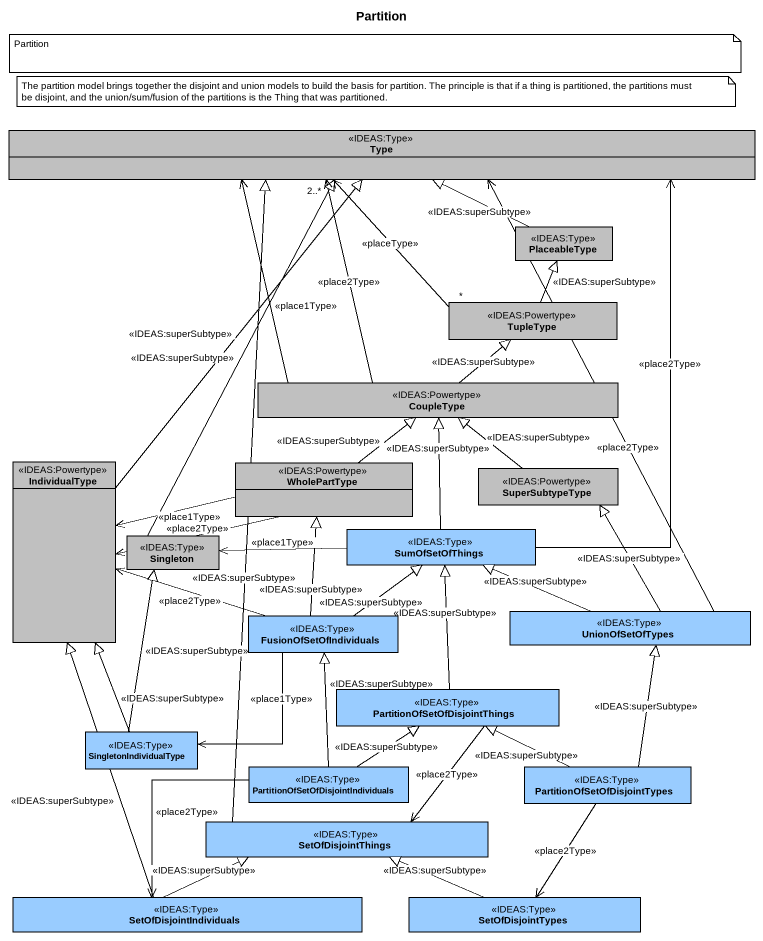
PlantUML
@startuml
title Partition
hide circle
hide empty members
class Type <<IDEAS:Type>> #C0C0C0
class PlaceableType <<IDEAS:Type>> #C0C0C0
class TupleType <<IDEAS:Powertype>> #C0C0C0
class CoupleType <<IDEAS:Powertype>> #C0C0C0
class IndividualType <<IDEAS:Powertype>> #C0C0C0
class WholePartType <<IDEAS:Powertype>> #C0C0C0
class SuperSubtypeType <<IDEAS:Powertype>> #C0C0C0
class SumOfSetOfThings <<IDEAS:Type>> #99CCFF
class Singleton <<IDEAS:Type>> #C0C0C0
class UnionOfSetOfTypes <<IDEAS:Type>> #99CCFF
class FusionOfSetOfIndividuals <<IDEAS:Type>> #99CCFF
class "PartitionOfSetOfDisjointThings" as PartitionOfSetOfDisjointThin <<IDEAS:Type>> #99CCFF
class SingletonIndividualType <<IDEAS:Type>> #99CCFF
class "PartitionOfSetOfDisjointIndividuals" as PartitionOfSetOfDisjointIndi <<IDEAS:Type>> #99CCFF
class "PartitionOfSetOfDisjointTypes" as PartitionOfSetOfDisjointType <<IDEAS:Type>> #99CCFF
class SetOfDisjointThings <<IDEAS:Type>> #99CCFF
class SetOfDisjointIndividuals <<IDEAS:Type>> #99CCFF
class SetOfDisjointTypes <<IDEAS:Type>> #99CCFF
PlaceableType -left-|> Type : <<IDEAS:superSubtype>>
TupleType "*" -up-> "2..*" Type : <<placeType>>
TupleType -up-|> PlaceableType : <<IDEAS:superSubtype>>
CoupleType -up-> Type : <<place1Type>>
CoupleType -up-> Type : <<place2Type>>
CoupleType -up-|> TupleType : <<IDEAS:superSubtype>>
IndividualType -up-|> Type : <<IDEAS:superSubtype>>
WholePartType -up-|> CoupleType : <<IDEAS:superSubtype>>
WholePartType -left-> IndividualType : <<place2Type>>
WholePartType -left-> IndividualType : <<place1Type>>
SuperSubtypeType -up-|> CoupleType : <<IDEAS:superSubtype>>
SumOfSetOfThings -up-> Type : <<place2Type>>
SumOfSetOfThings -up-|> CoupleType : <<IDEAS:superSubtype>>
SumOfSetOfThings -left-> Singleton : <<place1Type>>
Singleton -up-|> Type : <<IDEAS:superSubtype>>
UnionOfSetOfTypes -up-> Type : <<place2Type>>
UnionOfSetOfTypes -up-|> SuperSubtypeType : <<IDEAS:superSubtype>>
UnionOfSetOfTypes -left-|> SumOfSetOfThings : <<IDEAS:superSubtype>>
FusionOfSetOfIndividuals -left-> IndividualType : <<place2Type>>
FusionOfSetOfIndividuals -up-|> WholePartType : <<IDEAS:superSubtype>>
FusionOfSetOfIndividuals -up-|> SumOfSetOfThings : <<IDEAS:superSubtype>>
FusionOfSetOfIndividuals --> SingletonIndividualType : <<place1Type>>
PartitionOfSetOfDisjointThin -up-|> SumOfSetOfThings : <<IDEAS:superSubtype>>
PartitionOfSetOfDisjointThin --> SetOfDisjointThings : <<place2Type>>
SingletonIndividualType -up-|> IndividualType : <<IDEAS:superSubtype>>
SingletonIndividualType -up-|> Singleton : <<IDEAS:superSubtype>>
PartitionOfSetOfDisjointIndi -up-|> FusionOfSetOfIndividuals : <<IDEAS:superSubtype>>
PartitionOfSetOfDisjointIndi -up-|> PartitionOfSetOfDisjointThin : <<IDEAS:superSubtype>>
PartitionOfSetOfDisjointIndi --> SetOfDisjointIndividuals : <<place2Type>>
PartitionOfSetOfDisjointType -up-|> UnionOfSetOfTypes : <<IDEAS:superSubtype>>
PartitionOfSetOfDisjointType -left-|> PartitionOfSetOfDisjointThin : <<IDEAS:superSubtype>>
PartitionOfSetOfDisjointType --> SetOfDisjointTypes : <<place2Type>>
SetOfDisjointThings -up-|> Type : <<IDEAS:superSubtype>>
SetOfDisjointIndividuals -up-|> IndividualType : <<IDEAS:superSubtype>>
SetOfDisjointIndividuals -right-|> SetOfDisjointThings : <<IDEAS:superSubtype>>
SetOfDisjointTypes -left-|> SetOfDisjointThings : <<IDEAS:superSubtype>>
note as N1
  Partition
end note
note as N2
  The partition model brings together the disjoint and union models to build the basis for partition. The principle is that if a thing is partitioned, the partitions must be disjoint, and the union/sum/fusion of the partitions is the Thing that was partitioned.
end note
@enduml
